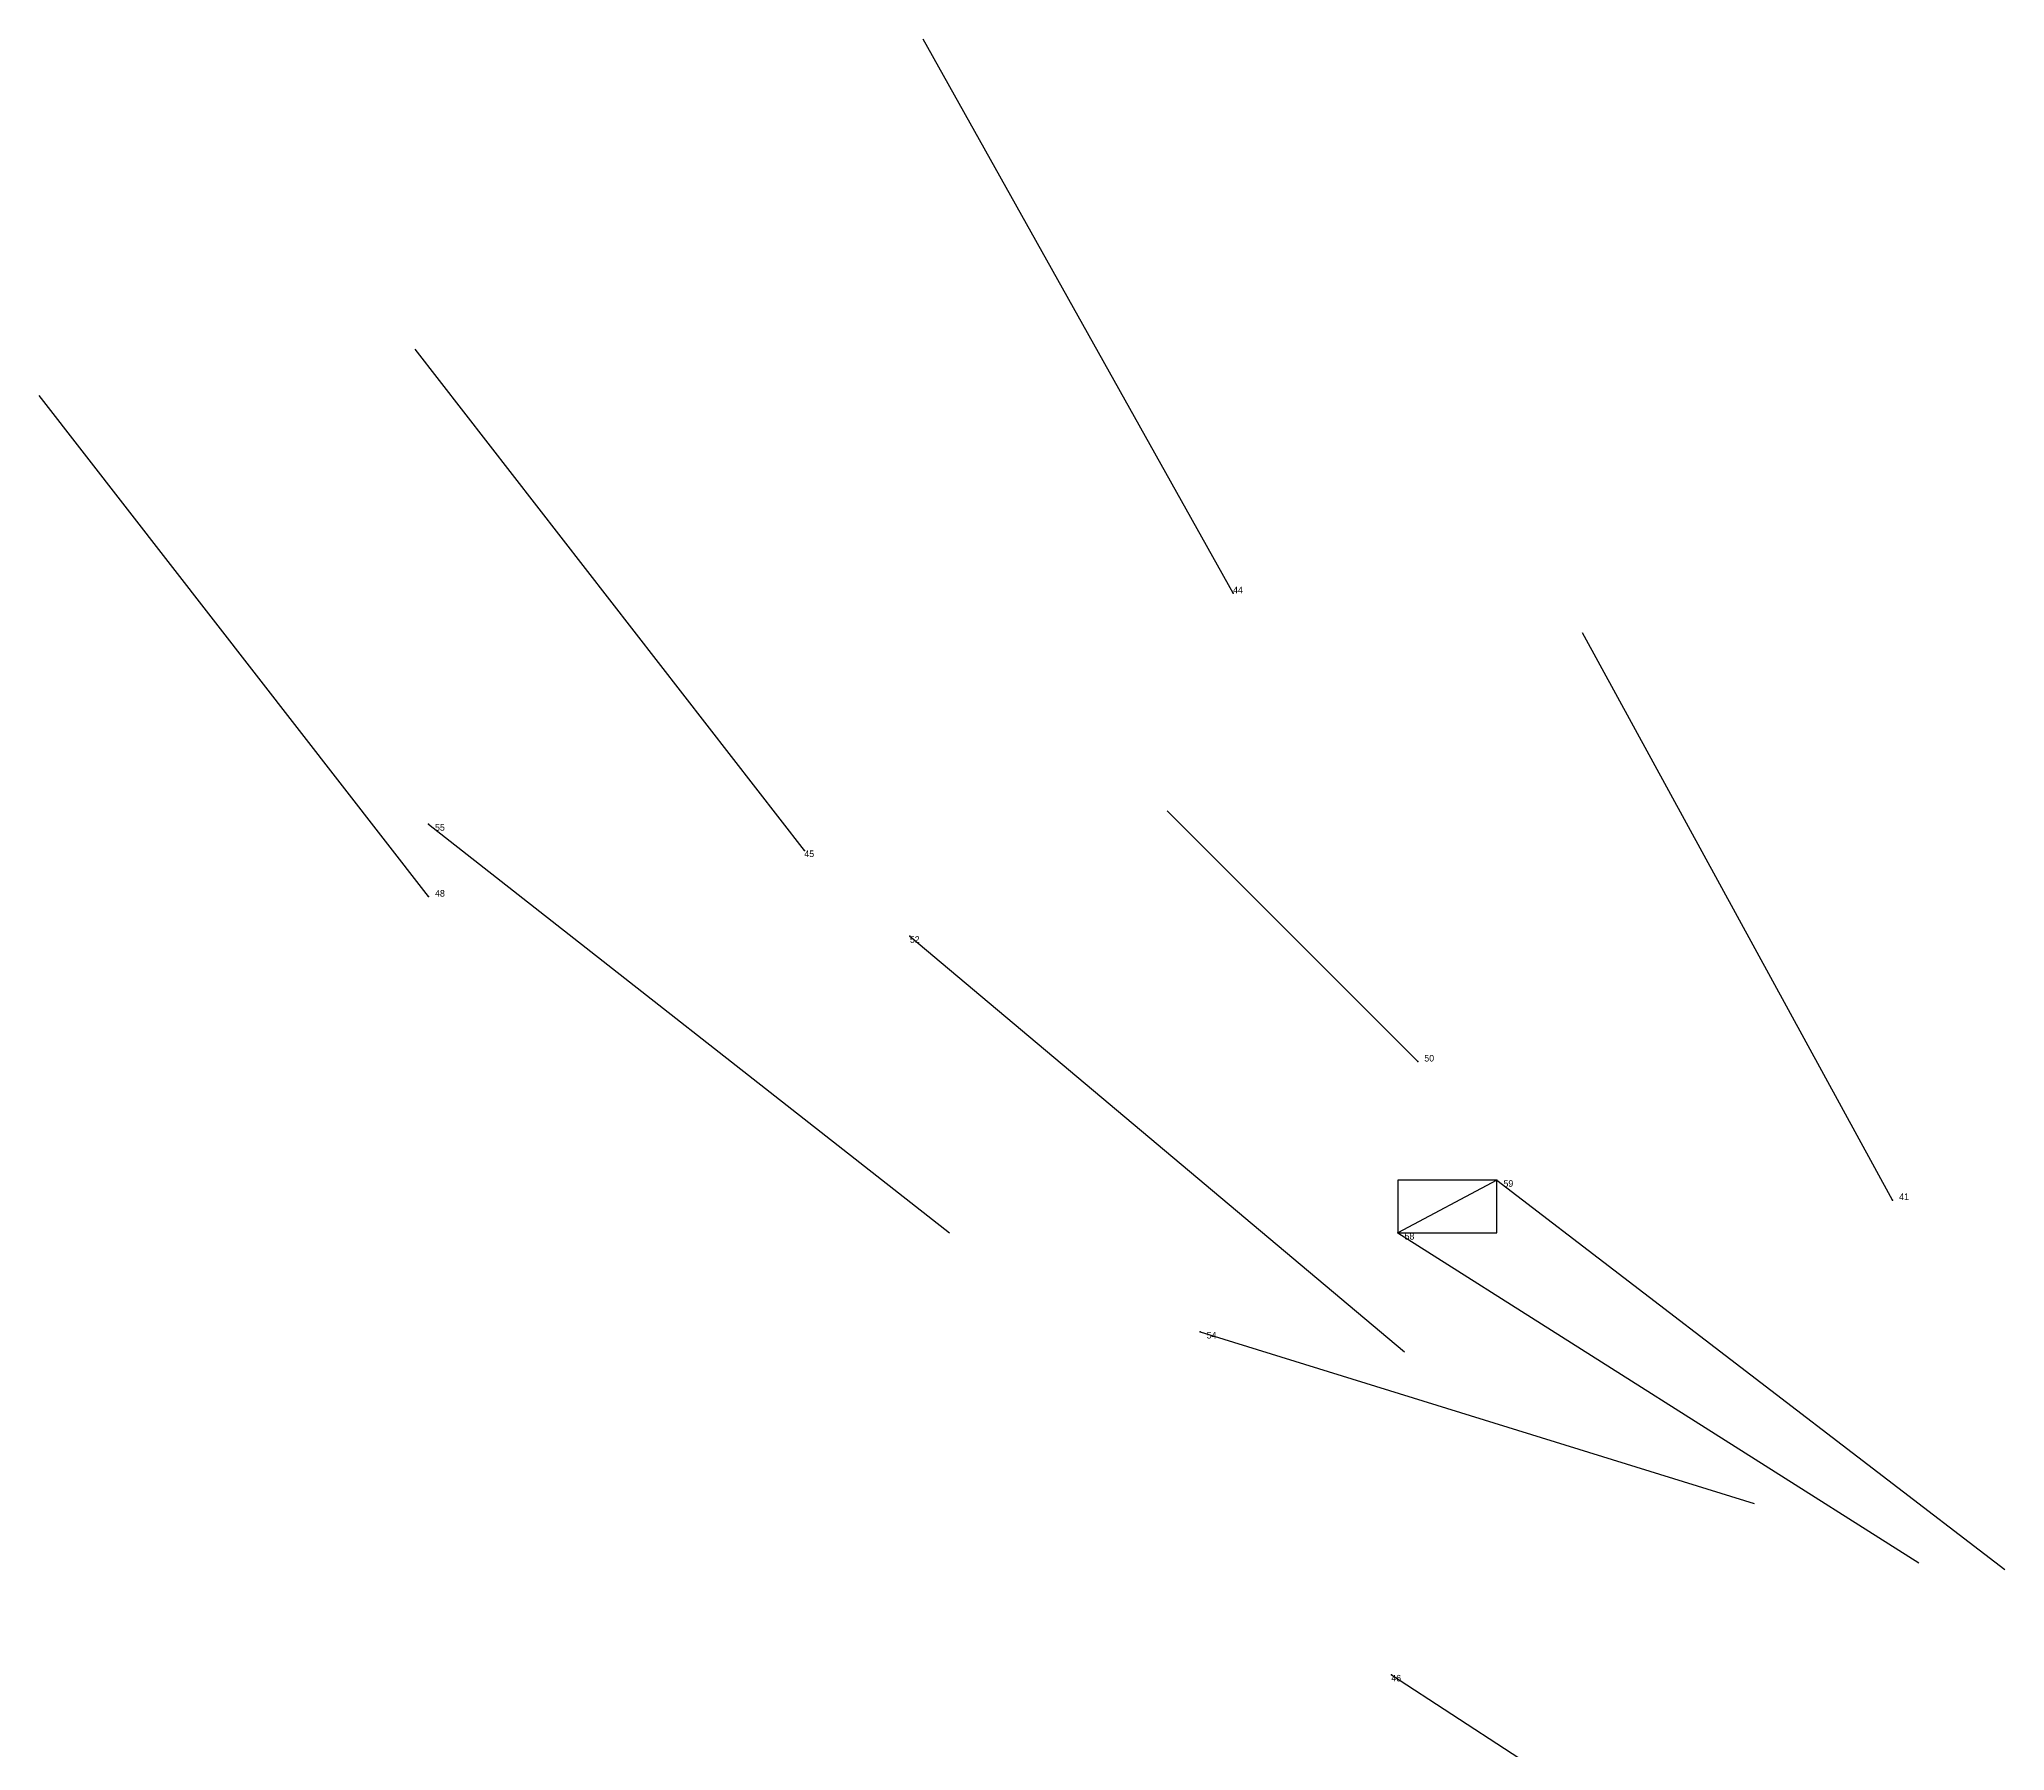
# Model space of a CAD drawing. Extents: x 0 to 1.06, y 0.02 to 1.09.
# Drawn here: x 0.06 to 0.358, y 0.6855 to 0.945 of the extents above; entities that cross this region are included whole.
import ezdxf

# ---------------------------------------------------------------- set-up
doc = ezdxf.new("R2010")
doc.units = 0
for name, color, linetype in [('Clients', 3, 'CONTINUOUS'), ('Facilities', 3, 'CONTINUOUS'), ('Facilities_lines', 3, 'CONTINUOUS'), ('Min_max_boxes', 1, 'CONTINUOUS'), ('Normals', 1, 'CONTINUOUS'), ('Source_points', 5, 'CONTINUOUS'), ('Text', 3, 'CONTINUOUS')]:
    doc.layers.add(name, color=color, linetype=linetype)

msp = doc.modelspace()

# ---------------------------------------------------------------- linework, layer by layer
at = {"layer": 'Clients', "color": 5}
msp.add_point((0.266, 0.764, 0.666), dxfattribs=at)
at = {"layer": 'Facilities', "color": 3}
for p in [(0.241, 0.861, 0.017), (0.119, 0.826, 0.513), (0.176, 0.822, 0.124), (0.119, 0.815, 0.177), (0.192, 0.809, 0.565), (0.269, 0.79, 0.948), (0.281, 0.772, 0.626), (0.341, 0.769, 0.27), (0.236, 0.749, 0.786), (0.265, 0.697, 0.446)]:
    msp.add_point(p, dxfattribs=at)
at = {"layer": 'Facilities_lines', "color": 3}
msp.add_line((0.281, 0.772, 0.626), (0.266, 0.764, 0.666), dxfattribs=at)
at = {"layer": 'Min_max_boxes', "color": 1}
for p, q in [((0.281, 0.772, 0.626), (0.266, 0.772, 0.626)), ((0.266, 0.772, 0.626), (0.266, 0.764, 0.626)), ((0.281, 0.772, 0.666), (0.266, 0.772, 0.666)), ((0.266, 0.772, 0.666), (0.266, 0.764, 0.666)), ((0.266, 0.772, 0.626), (0.266, 0.772, 0.666)), ((0.281, 0.764, 0.626), (0.281, 0.772, 0.626)), ((0.281, 0.764, 0.666), (0.281, 0.772, 0.666)), ((0.281, 0.772, 0.626), (0.281, 0.772, 0.666)), ((0.266, 0.764, 0.626), (0.281, 0.764, 0.626)), ((0.266, 0.764, 0.666), (0.281, 0.764, 0.666)), ((0.266, 0.764, 0.626), (0.266, 0.764, 0.666)), ((0.281, 0.764, 0.626), (0.281, 0.764, 0.666))]:
    msp.add_line(p, q, dxfattribs=at)
at = {"layer": 'Normals', "color": 1}
for p, q in [((0.241, 0.861, 0.017), (0.194, 0.945, -0.012)), ((0.176, 0.822, 0.124), (0.117, 0.898, 0.096)), ((0.119, 0.815, 0.177), (0.06, 0.891, 0.149)), ((0.341, 0.769, 0.27), (0.294, 0.855, 0.248)), ((0.119, 0.826, 0.513), (0.198, 0.764, 0.504)), ((0.269, 0.79, 0.948), (0.231, 0.828, 1.032)), ((0.192, 0.809, 0.565), (0.267, 0.746, 0.545)), ((0.281, 0.772, 0.626), (0.358, 0.713, 0.601)), ((0.266, 0.764, 0.666), (0.345, 0.714, 0.628)), ((0.236, 0.749, 0.786), (0.32, 0.723, 0.736)), ((0.265, 0.697, 0.446), (0.348, 0.643, 0.433))]:
    msp.add_line(p, q, dxfattribs=at)
at = {"layer": 'Source_points', "color": 5}
for p in [(0.241, 0.861, 0.017), (0.119, 0.826, 0.513), (0.176, 0.822, 0.124), (0.119, 0.815, 0.177), (0.192, 0.809, 0.565), (0.269, 0.79, 0.948), (0.281, 0.772, 0.626), (0.341, 0.769, 0.27), (0.266, 0.764, 0.666), (0.236, 0.749, 0.786), (0.265, 0.697, 0.446)]:
    msp.add_point(p, dxfattribs=at)

# ---------------------------------------------------------------- texts
at = {"layer": 'Text', "color": 3}
for s, p in [('44', (0.241, 0.861, 0.017)), ('55', (0.12, 0.825, 0.513)), ('45', (0.176, 0.821, 0.124)), ('48', (0.12, 0.815, 0.177)), ('52', (0.192, 0.808, 0.565)), ('50', (0.27, 0.79, 0.948)), ('59', (0.282, 0.771, 0.626)), ('41', (0.342, 0.769, 0.27)), ('58', (0.267, 0.763, 0.666)), ('54', (0.237, 0.748, 0.786)), ('46', (0.265, 0.696, 0.446))]:
    msp.add_text(s, height=0.001, dxfattribs=at).set_placement(p)

doc.saveas('drawing.dxf')
